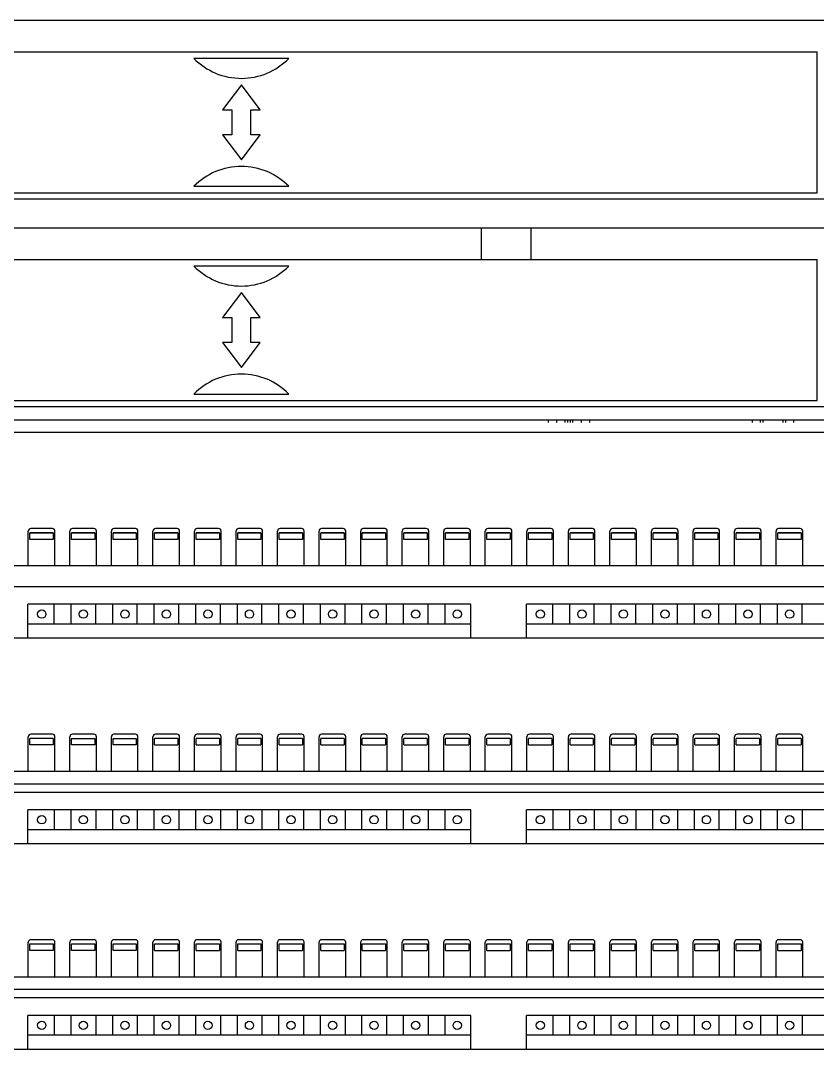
# Model space of a CAD drawing. Extents: x 10 to 610, y -247 to 1644.
# Drawn here: x 236.33 to 254.17, y 136.51 to 159.55 of the extents above; entities that cross this region are included whole.
import ezdxf

# ---------------------------------------------------------------- set-up
doc = ezdxf.new("R2010")
doc.units = 0
doc.header["$LTSCALE"] = 5
doc.header["$MEASUREMENT"] = 0
doc.layers.get('0').update_dxf_attribs({"linetype": 'CONTINUOUS'})

# ---------------------------------------------------------------- blocks, each defined once
blk = doc.blocks.new('L50')
at = {"color": 7, "linetype": 'Continuous'}
for p, q in [((257.75, 364.5), (78.6, 364.5)), ((101.2, 360.75), (239.8, 360.75)), ((239.8, 343.75), (239.8, 360.75)), ((176.21, 359.95), (164.79, 359.95)), ((170.5, 356.75), (168.24, 353.75)), ((172.76, 353.75), (170.5, 356.75)), ((168.24, 353.75), (169.35, 353.75)), ((169.35, 353.75), (169.35, 350.75)), ((171.65, 350.75), (171.65, 353.75)), ((171.65, 353.75), (172.76, 353.75)), ((169.35, 350.75), (168.24, 350.75)), ((168.24, 350.75), (170.5, 347.75)), ((170.5, 347.75), (172.76, 350.75)), ((172.76, 350.75), (171.65, 350.75)), ((164.79, 344.55), (176.21, 344.55)), ((101.2, 343.75), (239.8, 343.75)), ((257.75, 343), (78.6, 343)), ((257.75, 339.5), (78.6, 339.5)), ((199.35, 339.5), (199.35, 335.75)), ((205.35, 339.5), (205.35, 335.75)), ((101.2, 335.75), (239.8, 335.75)), ((239.8, 318.75), (239.8, 335.75)), ((176.21, 334.95), (164.79, 334.95)), ((170.5, 331.75), (168.24, 328.75)), ((172.76, 328.75), (170.5, 331.75)), ((168.24, 328.75), (169.35, 328.75)), ((169.35, 328.75), (169.35, 325.75)), ((171.65, 325.75), (171.65, 328.75)), ((171.65, 328.75), (172.76, 328.75)), ((169.35, 325.75), (168.24, 325.75)), ((168.24, 325.75), (170.5, 322.75)), ((170.5, 322.75), (172.76, 325.75)), ((172.76, 325.75), (171.65, 325.75)), ((164.79, 319.55), (176.21, 319.55)), ((101.2, 318.75), (239.8, 318.75)), ((257.75, 318), (78.6, 318)), ((241.88, 316.4), (68.6, 316.4)), ((207.45, 316.1), (207.45, 316.4)), ((208.45, 316.1), (208.45, 316.4)), ((209.49, 316.1), (209.49, 316.4)), ((209.78, 316.1), (209.78, 316.4)), ((210.12, 316.1), (210.12, 316.4)), ((210.41, 316.1), (210.41, 316.4)), ((211.45, 316.1), (211.45, 316.4)), ((212.45, 316.1), (212.45, 316.4)), ((232, 316.1), (232, 316.4)), ((233, 316.1), (233, 316.4)), ((233.3, 316.1), (233.3, 316.4)), ((235.7, 316.1), (235.7, 316.4)), ((236, 316.4), (236, 316.1)), ((237, 316.1), (237, 316.4)), ((285.5, 314.9), (-1.5, 314.9)), ((144.86, 298.85), (144.86, 303.05)), ((145.06, 302.87), (147.86, 302.87)), ((145.06, 302.85), (147.86, 302.85)), ((145.06, 302.05), (145.06, 302.85)), ((147.76, 303.35), (145.16, 303.35)), ((147.86, 302.85), (147.86, 302.05)), ((148.06, 298.85), (148.06, 303.05)), ((149.86, 298.85), (149.86, 303.05)), ((150.06, 302.87), (152.86, 302.87)), ((150.06, 302.85), (152.86, 302.85)), ((150.06, 302.05), (150.06, 302.85)), ((152.76, 303.35), (150.16, 303.35)), ((152.86, 302.85), (152.86, 302.05)), ((153.06, 298.85), (153.06, 303.05)), ((154.86, 298.85), (154.86, 303.05)), ((155.06, 302.87), (157.86, 302.87)), ((155.06, 302.85), (157.86, 302.85)), ((155.06, 302.05), (155.06, 302.85)), ((157.76, 303.35), (155.16, 303.35)), ((157.86, 302.85), (157.86, 302.05)), ((158.06, 298.85), (158.06, 303.05)), ((159.86, 298.85), (159.86, 303.05)), ((160.06, 302.87), (162.86, 302.87)), ((160.06, 302.85), (162.86, 302.85)), ((160.06, 302.05), (160.06, 302.85)), ((162.76, 303.35), (160.16, 303.35)), ((161.16, 302.85), (161.16, 302.87)), ((162.86, 302.85), (162.86, 302.05)), ((163.06, 298.85), (163.06, 303.05)), ((164.86, 298.85), (164.86, 303.05)), ((165.06, 302.87), (167.86, 302.87)), ((165.06, 302.85), (167.86, 302.85)), ((165.06, 302.05), (165.06, 302.85)), ((167.76, 303.35), (165.16, 303.35)), ((167.86, 302.85), (167.86, 302.05)), ((168.06, 298.85), (168.06, 303.05)), ((169.86, 298.85), (169.86, 303.05)), ((170.06, 302.87), (172.86, 302.87)), ((170.06, 302.85), (172.86, 302.85)), ((170.06, 302.05), (170.06, 302.85)), ((172.76, 303.35), (170.16, 303.35)), ((172.86, 302.85), (172.86, 302.05)), ((173.06, 298.85), (173.06, 303.05)), ((174.86, 298.85), (174.86, 303.05)), ((175.06, 302.87), (177.86, 302.87)), ((175.06, 302.85), (177.86, 302.85)), ((175.06, 302.05), (175.06, 302.85)), ((177.76, 303.35), (175.16, 303.35)), ((177.86, 302.85), (177.86, 302.05)), ((178.06, 298.85), (178.06, 303.05)), ((179.86, 298.85), (179.86, 303.05)), ((180.06, 302.87), (182.86, 302.87)), ((180.06, 302.85), (182.86, 302.85)), ((180.06, 302.05), (180.06, 302.85)), ((182.76, 303.35), (180.16, 303.35)), ((182.86, 302.85), (182.86, 302.05)), ((183.06, 298.85), (183.06, 303.05)), ((184.86, 298.85), (184.86, 303.05)), ((185.06, 302.87), (187.86, 302.87)), ((185.06, 302.85), (187.86, 302.85)), ((185.06, 302.05), (185.06, 302.85)), ((187.76, 303.35), (185.16, 303.35)), ((187.86, 302.85), (187.86, 302.05)), ((188.06, 298.85), (188.06, 303.05)), ((189.86, 298.85), (189.86, 303.05)), ((190.06, 302.87), (192.86, 302.87)), ((190.06, 302.85), (192.86, 302.85)), ((190.06, 302.05), (190.06, 302.85)), ((192.76, 303.35), (190.16, 303.35)), ((191.16, 302.85), (191.16, 302.87)), ((192.86, 302.85), (192.86, 302.05)), ((193.06, 298.85), (193.06, 303.05)), ((194.86, 298.85), (194.86, 303.05)), ((195.06, 302.87), (197.86, 302.87)), ((195.06, 302.85), (197.86, 302.85)), ((195.06, 302.05), (195.06, 302.85)), ((197.76, 303.35), (195.16, 303.35)), ((197.86, 302.85), (197.86, 302.05)), ((198.06, 298.85), (198.06, 303.05)), ((199.86, 298.85), (199.86, 303.05)), ((200.06, 302.87), (202.86, 302.87)), ((200.06, 302.85), (202.86, 302.85)), ((200.06, 302.05), (200.06, 302.85)), ((202.76, 303.35), (200.16, 303.35)), ((202.86, 302.85), (202.86, 302.05)), ((203.06, 298.85), (203.06, 303.05)), ((204.86, 298.85), (204.86, 303.05)), ((205.06, 302.87), (207.86, 302.87)), ((205.06, 302.85), (207.86, 302.85)), ((205.06, 302.05), (205.06, 302.85)), ((207.76, 303.35), (205.16, 303.35)), ((207.86, 302.85), (207.86, 302.05)), ((208.06, 298.85), (208.06, 303.05)), ((209.86, 298.85), (209.86, 303.05)), ((210.06, 302.87), (212.86, 302.87)), ((210.06, 302.85), (212.86, 302.85)), ((210.06, 302.05), (210.06, 302.85)), ((212.76, 303.35), (210.16, 303.35)), ((212.86, 302.85), (212.86, 302.05)), ((213.06, 298.85), (213.06, 303.05)), ((214.86, 298.85), (214.86, 303.05)), ((215.06, 302.87), (217.86, 302.87)), ((215.06, 302.85), (217.86, 302.85)), ((215.06, 302.05), (215.06, 302.85)), ((217.76, 303.35), (215.16, 303.35)), ((217.86, 302.85), (217.86, 302.05)), ((218.06, 298.85), (218.06, 303.05)), ((219.86, 298.85), (219.86, 303.05)), ((220.06, 302.87), (222.86, 302.87)), ((220.06, 302.85), (222.86, 302.85)), ((220.06, 302.05), (220.06, 302.85)), ((222.76, 303.35), (220.16, 303.35)), ((222.86, 302.85), (222.86, 302.05)), ((223.06, 298.85), (223.06, 303.05)), ((224.86, 298.85), (224.86, 303.05)), ((225.06, 302.87), (227.86, 302.87)), ((225.06, 302.85), (227.86, 302.85)), ((225.06, 302.05), (225.06, 302.85)), ((227.76, 303.35), (225.16, 303.35)), ((227.86, 302.85), (227.86, 302.05)), ((228.06, 298.85), (228.06, 303.05)), ((229.86, 298.85), (229.86, 303.05)), ((230.06, 302.87), (232.86, 302.87)), ((230.06, 302.85), (232.86, 302.85)), ((230.06, 302.05), (230.06, 302.85)), ((232.76, 303.35), (230.16, 303.35)), ((232.86, 302.85), (232.86, 302.05)), ((233.06, 298.85), (233.06, 303.05)), ((234.86, 298.85), (234.86, 303.05)), ((235.06, 302.87), (237.86, 302.87)), ((235.06, 302.85), (237.86, 302.85)), ((235.06, 302.05), (235.06, 302.85)), ((237.76, 303.35), (235.16, 303.35)), ((237.86, 302.85), (237.86, 302.05)), ((238.06, 298.85), (238.06, 303.05)), ((147.86, 302.05), (145.06, 302.05)), ((147.86, 302.03), (145.06, 302.03)), ((152.86, 302.05), (150.06, 302.05)), ((152.86, 302.03), (150.06, 302.03)), ((157.86, 302.05), (155.06, 302.05)), ((157.86, 302.03), (155.06, 302.03)), ((162.86, 302.05), (160.06, 302.05)), ((162.86, 302.03), (160.06, 302.03)), ((167.86, 302.05), (165.06, 302.05)), ((167.86, 302.03), (165.06, 302.03)), ((172.86, 302.05), (170.06, 302.05)), ((172.86, 302.03), (170.06, 302.03)), ((177.86, 302.05), (175.06, 302.05)), ((177.86, 302.03), (175.06, 302.03)), ((182.86, 302.05), (180.06, 302.05)), ((182.86, 302.03), (180.06, 302.03)), ((187.86, 302.05), (185.06, 302.05)), ((187.86, 302.03), (185.06, 302.03)), ((192.86, 302.05), (190.06, 302.05)), ((192.86, 302.03), (190.06, 302.03)), ((197.86, 302.05), (195.06, 302.05)), ((197.86, 302.03), (195.06, 302.03)), ((202.86, 302.05), (200.06, 302.05)), ((202.86, 302.03), (200.06, 302.03)), ((207.86, 302.05), (205.06, 302.05)), ((207.86, 302.03), (205.06, 302.03)), ((212.86, 302.05), (210.06, 302.05)), ((212.86, 302.03), (210.06, 302.03)), ((217.86, 302.05), (215.06, 302.05)), ((217.86, 302.03), (215.06, 302.03)), ((222.86, 302.05), (220.06, 302.05)), ((222.86, 302.03), (220.06, 302.03)), ((227.86, 302.05), (225.06, 302.05)), ((227.86, 302.03), (225.06, 302.03)), ((232.86, 302.05), (230.06, 302.05)), ((232.86, 302.03), (230.06, 302.03)), ((237.86, 302.05), (235.06, 302.05)), ((237.86, 302.03), (235.06, 302.03)), ((271.96, 298.85), (22.6, 298.85)), ((268.96, 296.35), (11.93, 296.35)), ((198.1, 294.25), (144.8, 294.25)), ((144.8, 290.15), (144.8, 294.25)), ((147.98, 291.85), (147.98, 294.25)), ((149.98, 294.25), (149.98, 291.85)), ((152.98, 291.85), (152.98, 294.25)), ((154.98, 294.25), (154.98, 291.85)), ((157.98, 291.85), (157.98, 294.25)), ((159.98, 294.25), (159.98, 291.85)), ((162.98, 291.85), (162.98, 294.25)), ((164.98, 294.25), (164.98, 291.85)), ((167.98, 291.85), (167.98, 294.25)), ((169.98, 294.25), (169.98, 291.85)), ((172.98, 291.85), (172.98, 294.25)), ((174.98, 294.25), (174.98, 291.85)), ((177.98, 291.85), (177.98, 294.25)), ((179.98, 294.25), (179.98, 291.85)), ((182.98, 291.85), (182.98, 294.25)), ((184.98, 294.25), (184.98, 291.85)), ((187.98, 291.85), (187.98, 294.25)), ((189.98, 294.25), (189.98, 291.85)), ((192.98, 291.85), (192.98, 294.25)), ((194.98, 294.25), (194.98, 291.85)), ((198.1, 290.15), (198.1, 294.25)), ((258.1, 294.25), (204.8, 294.25)), ((204.8, 290.15), (204.8, 294.25)), ((207.98, 291.85), (207.98, 294.25)), ((209.98, 294.25), (209.98, 291.85)), ((212.98, 291.85), (212.98, 294.25)), ((214.98, 294.25), (214.98, 291.85)), ((217.98, 291.85), (217.98, 294.25)), ((219.98, 294.25), (219.98, 291.85)), ((222.98, 291.85), (222.98, 294.25)), ((224.98, 294.25), (224.98, 291.85)), ((227.98, 291.85), (227.98, 294.25)), ((229.98, 294.25), (229.98, 291.85)), ((232.98, 291.85), (232.98, 294.25)), ((234.98, 294.25), (234.98, 291.85)), ((237.98, 291.85), (237.98, 294.25)), ((198.1, 291.85), (144.8, 291.85)), ((258.1, 291.85), (204.8, 291.85)), ((285.5, 290.15), (-1.5, 290.15)), ((144.86, 274.1), (144.86, 278.3)), ((145.06, 278.12), (147.86, 278.12)), ((145.06, 277.3), (145.06, 278.1)), ((147.76, 278.6), (145.16, 278.6)), ((147.86, 278.1), (147.86, 277.3)), ((148.06, 274.1), (148.06, 278.3)), ((149.86, 274.1), (149.86, 278.3)), ((150.06, 278.1), (152.86, 278.1)), ((150.06, 277.3), (150.06, 278.1)), ((152.76, 278.6), (150.16, 278.6)), ((152.86, 278.1), (152.86, 277.3)), ((153.06, 274.1), (153.06, 278.3)), ((154.86, 274.1), (154.86, 278.3)), ((155.06, 278.1), (157.86, 278.1)), ((155.06, 277.3), (155.06, 278.1)), ((157.76, 278.6), (155.16, 278.6)), ((157.86, 278.1), (157.86, 277.3)), ((158.06, 274.1), (158.06, 278.3)), ((159.86, 274.1), (159.86, 278.3)), ((160.06, 278.12), (162.86, 278.12)), ((160.06, 277.3), (160.06, 278.1)), ((162.76, 278.6), (160.16, 278.6)), ((162.86, 278.1), (162.86, 277.3)), ((163.06, 274.1), (163.06, 278.3)), ((164.86, 274.1), (164.86, 278.3)), ((165.06, 278.12), (167.86, 278.12)), ((165.06, 277.3), (165.06, 278.1)), ((167.76, 278.6), (165.16, 278.6)), ((167.86, 278.1), (167.86, 277.3)), ((168.06, 274.1), (168.06, 278.3)), ((169.86, 274.1), (169.86, 278.3)), ((170.06, 278.12), (172.86, 278.12)), ((170.06, 277.3), (170.06, 278.1)), ((172.76, 278.6), (170.16, 278.6)), ((172.86, 278.1), (172.86, 277.3)), ((173.06, 274.1), (173.06, 278.3)), ((174.86, 274.1), (174.86, 278.3)), ((175.06, 278.12), (177.86, 278.12)), ((175.06, 277.3), (175.06, 278.1)), ((177.76, 278.6), (175.16, 278.6)), ((177.86, 278.1), (177.86, 277.3)), ((178.06, 274.1), (178.06, 278.3)), ((179.86, 274.1), (179.86, 278.3)), ((180.06, 278.12), (182.86, 278.12)), ((180.06, 277.3), (180.06, 278.1)), ((182.76, 278.6), (180.16, 278.6)), ((182.86, 278.1), (182.86, 277.3)), ((183.06, 274.1), (183.06, 278.3)), ((184.86, 274.1), (184.86, 278.3)), ((185.06, 278.12), (187.86, 278.12)), ((185.06, 277.3), (185.06, 278.1)), ((187.76, 278.6), (185.16, 278.6)), ((187.86, 278.1), (187.86, 277.3)), ((188.06, 274.1), (188.06, 278.3)), ((189.86, 274.1), (189.86, 278.3)), ((190.06, 278.12), (192.86, 278.12)), ((190.06, 277.3), (190.06, 278.1)), ((192.76, 278.6), (190.16, 278.6)), ((192.86, 278.1), (192.86, 277.3)), ((193.06, 274.1), (193.06, 278.3)), ((194.86, 274.1), (194.86, 278.3)), ((195.06, 278.12), (197.86, 278.12)), ((195.06, 277.3), (195.06, 278.1)), ((197.76, 278.6), (195.16, 278.6)), ((197.86, 278.1), (197.86, 277.3)), ((198.06, 274.1), (198.06, 278.3)), ((199.86, 274.1), (199.86, 278.3)), ((200.06, 278.12), (202.86, 278.12)), ((200.06, 277.3), (200.06, 278.1)), ((202.76, 278.6), (200.16, 278.6)), ((202.86, 278.1), (202.86, 277.3)), ((203.06, 274.1), (203.06, 278.3)), ((204.86, 274.1), (204.86, 278.3)), ((205.06, 278.12), (207.86, 278.12)), ((205.06, 277.3), (205.06, 278.1)), ((207.76, 278.6), (205.16, 278.6)), ((207.86, 278.1), (207.86, 277.3)), ((208.06, 274.1), (208.06, 278.3)), ((209.86, 274.1), (209.86, 278.3)), ((210.06, 278.12), (212.86, 278.12)), ((210.06, 277.3), (210.06, 278.1)), ((212.76, 278.6), (210.16, 278.6)), ((212.86, 278.1), (212.86, 277.3)), ((213.06, 274.1), (213.06, 278.3)), ((214.86, 274.1), (214.86, 278.3)), ((215.06, 278.12), (217.86, 278.12)), ((215.06, 277.3), (215.06, 278.1)), ((217.76, 278.6), (215.16, 278.6)), ((217.86, 278.1), (217.86, 277.3)), ((218.06, 274.1), (218.06, 278.3)), ((219.86, 274.1), (219.86, 278.3)), ((220.06, 278.12), (222.86, 278.12)), ((220.06, 277.3), (220.06, 278.1)), ((222.76, 278.6), (220.16, 278.6)), ((222.86, 278.1), (222.86, 277.3)), ((223.06, 274.1), (223.06, 278.3)), ((224.86, 274.1), (224.86, 278.3)), ((225.06, 278.12), (227.86, 278.12)), ((225.06, 277.3), (225.06, 278.1)), ((227.76, 278.6), (225.16, 278.6)), ((227.86, 278.1), (227.86, 277.3)), ((228.06, 274.1), (228.06, 278.3)), ((229.86, 274.1), (229.86, 278.3)), ((230.06, 278.12), (232.86, 278.12)), ((230.06, 277.3), (230.06, 278.1)), ((232.76, 278.6), (230.16, 278.6)), ((232.86, 278.1), (232.86, 277.3)), ((233.06, 274.1), (233.06, 278.3)), ((234.86, 274.1), (234.86, 278.3)), ((235.06, 278.12), (237.86, 278.12)), ((235.06, 277.3), (235.06, 278.1)), ((237.76, 278.6), (235.16, 278.6)), ((237.86, 278.1), (237.86, 277.3)), ((238.06, 274.1), (238.06, 278.3)), ((147.86, 277.3), (145.06, 277.3)), ((152.86, 277.3), (150.06, 277.3)), ((157.86, 277.3), (155.06, 277.3)), ((162.86, 277.28), (160.06, 277.28)), ((167.86, 277.28), (165.06, 277.28)), ((172.86, 277.28), (170.06, 277.28)), ((177.86, 277.28), (175.06, 277.28)), ((182.86, 277.28), (180.06, 277.28)), ((187.86, 277.28), (185.06, 277.28)), ((192.86, 277.28), (190.06, 277.28)), ((197.86, 277.28), (195.06, 277.28)), ((202.86, 277.28), (200.06, 277.28)), ((207.86, 277.28), (205.06, 277.28)), ((212.86, 277.28), (210.06, 277.28)), ((217.86, 277.28), (215.06, 277.28)), ((222.86, 277.28), (220.06, 277.28)), ((227.86, 277.28), (225.06, 277.28)), ((232.86, 277.28), (230.06, 277.28)), ((237.86, 277.28), (235.06, 277.28)), ((271.96, 274.1), (22.6, 274.1)), ((268.96, 272.6), (22.6, 272.6)), ((268.96, 271.6), (11.93, 271.6)), ((198.1, 269.5), (144.8, 269.5)), ((144.8, 265.4), (144.8, 269.5)), ((147.98, 269.5), (147.98, 267.1)), ((149.98, 269.5), (149.98, 267.1)), ((152.98, 269.5), (152.98, 267.1)), ((154.98, 269.5), (154.98, 267.1)), ((157.98, 269.5), (157.98, 267.1)), ((159.98, 269.5), (159.98, 267.1)), ((162.98, 269.5), (162.98, 267.1)), ((164.98, 269.5), (164.98, 267.1)), ((167.98, 269.5), (167.98, 267.1)), ((169.98, 269.5), (169.98, 267.1)), ((172.98, 269.5), (172.98, 267.1)), ((174.98, 269.5), (174.98, 267.1)), ((177.98, 269.5), (177.98, 267.1)), ((179.98, 269.5), (179.98, 267.1)), ((182.98, 269.5), (182.98, 267.1)), ((184.98, 269.5), (184.98, 267.1)), ((187.98, 269.5), (187.98, 267.1)), ((189.98, 269.5), (189.98, 267.1)), ((192.98, 269.5), (192.98, 267.1)), ((194.98, 269.5), (194.98, 267.1)), ((198.1, 265.4), (198.1, 269.5)), ((258.1, 269.5), (204.8, 269.5)), ((204.8, 265.4), (204.8, 269.5)), ((207.98, 269.5), (207.98, 267.1)), ((209.98, 269.5), (209.98, 267.1)), ((212.98, 269.5), (212.98, 267.1)), ((214.98, 269.5), (214.98, 267.1)), ((217.98, 269.5), (217.98, 267.1)), ((219.98, 269.5), (219.98, 267.1)), ((222.98, 269.5), (222.98, 267.1)), ((224.98, 269.5), (224.98, 267.1)), ((227.98, 269.5), (227.98, 267.1)), ((229.98, 269.5), (229.98, 267.1)), ((232.98, 269.5), (232.98, 267.1)), ((234.98, 269.5), (234.98, 267.1)), ((237.98, 269.5), (237.98, 267.1)), ((198.1, 267.1), (144.8, 267.1)), ((258.1, 267.1), (204.8, 267.1)), ((285.5, 265.4), (-1.5, 265.4)), ((285.5, 265.4), (-1.5, 265.4)), ((144.86, 249.35), (144.86, 253.55)), ((145.06, 253.37), (147.86, 253.37)), ((145.06, 252.55), (145.06, 253.35)), ((147.76, 253.85), (145.16, 253.85)), ((147.86, 253.35), (147.86, 252.55)), ((148.06, 249.35), (148.06, 253.55)), ((149.86, 249.35), (149.86, 253.55)), ((150.06, 253.35), (152.86, 253.35)), ((150.06, 252.55), (150.06, 253.35)), ((152.76, 253.85), (150.16, 253.85)), ((152.86, 253.35), (152.86, 252.55)), ((153.06, 249.35), (153.06, 253.55)), ((154.86, 249.35), (154.86, 253.55)), ((155.06, 253.35), (157.86, 253.35)), ((155.06, 252.55), (155.06, 253.35)), ((157.76, 253.85), (155.16, 253.85)), ((157.86, 253.35), (157.86, 252.55)), ((158.06, 249.35), (158.06, 253.55)), ((159.86, 249.35), (159.86, 253.55)), ((160.06, 253.37), (162.86, 253.37)), ((160.06, 252.55), (160.06, 253.35)), ((162.76, 253.85), (160.16, 253.85)), ((162.86, 253.35), (162.86, 252.55)), ((163.06, 249.35), (163.06, 253.55)), ((164.86, 249.35), (164.86, 253.55)), ((165.06, 253.37), (167.86, 253.37)), ((165.06, 252.55), (165.06, 253.35)), ((167.76, 253.85), (165.16, 253.85)), ((167.86, 253.35), (167.86, 252.55)), ((168.06, 249.35), (168.06, 253.55)), ((169.86, 249.35), (169.86, 253.55)), ((170.06, 253.37), (172.86, 253.37)), ((170.06, 252.55), (170.06, 253.35)), ((172.76, 253.85), (170.16, 253.85)), ((172.86, 253.35), (172.86, 252.55)), ((173.06, 249.35), (173.06, 253.55)), ((174.86, 249.35), (174.86, 253.55)), ((175.06, 253.37), (177.86, 253.37)), ((175.06, 252.55), (175.06, 253.35)), ((177.76, 253.85), (175.16, 253.85)), ((177.86, 253.35), (177.86, 252.55)), ((178.06, 249.35), (178.06, 253.55)), ((179.86, 249.35), (179.86, 253.55)), ((180.06, 253.37), (182.86, 253.37)), ((180.06, 252.55), (180.06, 253.35)), ((182.76, 253.85), (180.16, 253.85)), ((182.86, 253.35), (182.86, 252.55)), ((183.06, 249.35), (183.06, 253.55)), ((184.86, 249.35), (184.86, 253.55)), ((185.06, 253.37), (187.86, 253.37)), ((185.06, 252.55), (185.06, 253.35)), ((187.76, 253.85), (185.16, 253.85)), ((187.86, 253.35), (187.86, 252.55)), ((188.06, 249.35), (188.06, 253.55)), ((189.86, 249.35), (189.86, 253.55)), ((190.06, 253.37), (192.86, 253.37)), ((190.06, 252.55), (190.06, 253.35)), ((192.76, 253.85), (190.16, 253.85)), ((192.86, 253.35), (192.86, 252.55)), ((193.06, 249.35), (193.06, 253.55)), ((194.86, 249.35), (194.86, 253.55)), ((195.06, 253.37), (197.86, 253.37)), ((195.06, 252.55), (195.06, 253.35)), ((197.76, 253.85), (195.16, 253.85)), ((197.86, 253.35), (197.86, 252.55)), ((198.06, 249.35), (198.06, 253.55)), ((199.86, 249.35), (199.86, 253.55)), ((200.06, 253.37), (202.86, 253.37)), ((200.06, 252.55), (200.06, 253.35)), ((202.76, 253.85), (200.16, 253.85)), ((202.86, 253.35), (202.86, 252.55)), ((203.06, 249.35), (203.06, 253.55)), ((204.86, 249.35), (204.86, 253.55)), ((205.06, 253.37), (207.86, 253.37)), ((205.06, 252.55), (205.06, 253.35)), ((207.76, 253.85), (205.16, 253.85)), ((207.86, 253.35), (207.86, 252.55)), ((208.06, 249.35), (208.06, 253.55)), ((209.86, 249.35), (209.86, 253.55)), ((210.06, 253.37), (212.86, 253.37)), ((210.06, 252.55), (210.06, 253.35)), ((212.76, 253.85), (210.16, 253.85)), ((212.86, 253.35), (212.86, 252.55)), ((213.06, 249.35), (213.06, 253.55)), ((214.86, 249.35), (214.86, 253.55)), ((215.06, 253.37), (217.86, 253.37)), ((215.06, 252.55), (215.06, 253.35)), ((217.76, 253.85), (215.16, 253.85)), ((217.86, 253.35), (217.86, 252.55)), ((218.06, 249.35), (218.06, 253.55)), ((219.86, 249.35), (219.86, 253.55)), ((220.06, 253.37), (222.86, 253.37)), ((220.06, 252.55), (220.06, 253.35)), ((222.76, 253.85), (220.16, 253.85)), ((222.86, 253.35), (222.86, 252.55)), ((223.06, 249.35), (223.06, 253.55)), ((224.86, 249.35), (224.86, 253.55)), ((225.06, 253.37), (227.86, 253.37)), ((225.06, 252.55), (225.06, 253.35)), ((227.76, 253.85), (225.16, 253.85)), ((227.86, 253.35), (227.86, 252.55)), ((228.06, 249.35), (228.06, 253.55)), ((229.86, 249.35), (229.86, 253.55)), ((230.06, 253.37), (232.86, 253.37)), ((230.06, 252.55), (230.06, 253.35)), ((232.76, 253.85), (230.16, 253.85)), ((232.86, 253.35), (232.86, 252.55)), ((233.06, 249.35), (233.06, 253.55)), ((234.86, 249.35), (234.86, 253.55)), ((235.06, 253.37), (237.86, 253.37)), ((235.06, 252.55), (235.06, 253.35)), ((237.76, 253.85), (235.16, 253.85)), ((237.86, 253.35), (237.86, 252.55)), ((238.06, 249.35), (238.06, 253.55)), ((147.86, 252.55), (145.06, 252.55)), ((152.86, 252.55), (150.06, 252.55)), ((157.86, 252.55), (155.06, 252.55)), ((162.86, 252.53), (160.06, 252.53)), ((167.86, 252.53), (165.06, 252.53)), ((172.86, 252.53), (170.06, 252.53)), ((177.86, 252.53), (175.06, 252.53)), ((182.86, 252.53), (180.06, 252.53)), ((187.86, 252.53), (185.06, 252.53)), ((192.86, 252.53), (190.06, 252.53)), ((197.86, 252.53), (195.06, 252.53)), ((202.86, 252.53), (200.06, 252.53)), ((207.86, 252.53), (205.06, 252.53)), ((212.86, 252.53), (210.06, 252.53)), ((217.86, 252.53), (215.06, 252.53)), ((222.86, 252.53), (220.06, 252.53)), ((227.86, 252.53), (225.06, 252.53)), ((232.86, 252.53), (230.06, 252.53)), ((237.86, 252.53), (235.06, 252.53)), ((271.96, 249.35), (22.6, 249.35)), ((268.96, 247.85), (22.6, 247.85)), ((268.96, 246.85), (11.93, 246.85)), ((198.1, 244.75), (144.8, 244.75)), ((144.8, 240.65), (144.8, 244.75)), ((147.98, 244.75), (147.98, 242.35)), ((149.98, 244.75), (149.98, 242.35)), ((152.98, 244.75), (152.98, 242.35)), ((154.98, 244.75), (154.98, 242.35)), ((157.98, 244.75), (157.98, 242.35)), ((159.98, 244.75), (159.98, 242.35)), ((162.98, 244.75), (162.98, 242.35)), ((164.98, 244.75), (164.98, 242.35)), ((167.98, 244.75), (167.98, 242.35)), ((169.98, 244.75), (169.98, 242.35)), ((172.98, 244.75), (172.98, 242.35)), ((174.98, 244.75), (174.98, 242.35)), ((177.98, 244.75), (177.98, 242.35)), ((179.98, 244.75), (179.98, 242.35)), ((182.98, 244.75), (182.98, 242.35)), ((184.98, 244.75), (184.98, 242.35)), ((187.98, 244.75), (187.98, 242.35)), ((189.98, 244.75), (189.98, 242.35)), ((192.98, 244.75), (192.98, 242.35)), ((194.98, 244.75), (194.98, 242.35)), ((198.1, 240.65), (198.1, 244.75)), ((258.1, 244.75), (204.8, 244.75)), ((204.8, 240.65), (204.8, 244.75)), ((207.98, 244.75), (207.98, 242.35)), ((209.98, 244.75), (209.98, 242.35)), ((212.98, 244.75), (212.98, 242.35)), ((214.98, 244.75), (214.98, 242.35)), ((217.98, 244.75), (217.98, 242.35)), ((219.98, 244.75), (219.98, 242.35)), ((222.98, 244.75), (222.98, 242.35)), ((224.98, 244.75), (224.98, 242.35)), ((227.98, 244.75), (227.98, 242.35)), ((229.98, 244.75), (229.98, 242.35)), ((232.98, 244.75), (232.98, 242.35)), ((234.98, 244.75), (234.98, 242.35)), ((237.98, 244.75), (237.98, 242.35)), ((198.1, 242.35), (144.8, 242.35)), ((258.1, 242.35), (204.8, 242.35)), ((285.5, 240.65), (-1.5, 240.65))]:
    blk.add_line(p, q, dxfattribs=at)
for centre in [(146.48, 293.05), (151.48, 293.05), (156.48, 293.05), (161.48, 293.05), (166.48, 293.05), (171.48, 293.05), (176.48, 293.05), (181.48, 293.05), (186.48, 293.05), (191.48, 293.05), (196.48, 293.05), (206.48, 293.05), (211.48, 293.05), (216.48, 293.05), (221.48, 293.05), (226.48, 293.05), (231.48, 293.05), (236.48, 293.05), (146.48, 268.3), (151.48, 268.3), (156.48, 268.3), (161.48, 268.3), (166.48, 268.3), (171.48, 268.3), (176.48, 268.3), (181.48, 268.3), (186.48, 268.3), (191.48, 268.3), (196.48, 268.3), (206.48, 268.3), (211.48, 268.3), (216.48, 268.3), (221.48, 268.3), (226.48, 268.3), (231.48, 268.3), (236.48, 268.3), (146.48, 243.55), (151.48, 243.55), (156.48, 243.55), (161.48, 243.55), (166.48, 243.55), (171.48, 243.55), (176.48, 243.55), (181.48, 243.55), (186.48, 243.55), (191.48, 243.55), (196.48, 243.55), (206.48, 243.55), (211.48, 243.55), (216.48, 243.55), (221.48, 243.55), (226.48, 243.55), (231.48, 243.55), (236.48, 243.55)]:
    blk.add_circle(centre, 0.5, dxfattribs=at)
for centre, radius, start, end in [((170.5, 365.55), 8, 224.427, 315.573), ((170.5, 338.95), 8, 44.427, 135.573), ((170.5, 340.55), 8, 224.427, 315.573), ((170.5, 313.95), 8, 44.427, 135.573), ((145.16, 303.05), 0.3, 90, 180), ((147.76, 303.05), 0.3, 0, 90), ((150.16, 303.05), 0.3, 90, 180), ((152.76, 303.05), 0.3, 0, 90), ((155.16, 303.05), 0.3, 90, 180), ((157.76, 303.05), 0.3, 0, 90), ((160.16, 303.05), 0.3, 90, 180), ((162.76, 303.05), 0.3, 0, 90), ((165.16, 303.05), 0.3, 90, 180), ((167.76, 303.05), 0.3, 0, 90), ((170.16, 303.05), 0.3, 90, 180), ((172.76, 303.05), 0.3, 0, 90), ((175.16, 303.05), 0.3, 90, 180), ((177.76, 303.05), 0.3, 0, 90), ((180.16, 303.05), 0.3, 90, 180), ((182.76, 303.05), 0.3, 0, 90), ((185.16, 303.05), 0.3, 90, 180), ((187.76, 303.05), 0.3, 0, 90), ((190.16, 303.05), 0.3, 90, 180), ((192.76, 303.05), 0.3, 0, 90), ((195.16, 303.05), 0.3, 90, 180), ((197.76, 303.05), 0.3, 0, 90), ((200.16, 303.05), 0.3, 90, 180), ((202.76, 303.05), 0.3, 0, 90), ((205.16, 303.05), 0.3, 90, 180), ((207.76, 303.05), 0.3, 0, 90), ((210.16, 303.05), 0.3, 90, 180), ((212.76, 303.05), 0.3, 0, 90), ((215.16, 303.05), 0.3, 90, 180), ((217.76, 303.05), 0.3, 0, 90), ((220.16, 303.05), 0.3, 90, 180), ((222.76, 303.05), 0.3, 0, 90), ((225.16, 303.05), 0.3, 90, 180), ((227.76, 303.05), 0.3, 0, 90), ((230.16, 303.05), 0.3, 90, 180), ((232.76, 303.05), 0.3, 0, 90), ((235.16, 303.05), 0.3, 90, 180), ((237.76, 303.05), 0.3, 0, 90), ((145.16, 278.3), 0.3, 90, 180), ((147.76, 278.3), 0.3, 0, 90), ((150.16, 278.3), 0.3, 90, 180), ((152.76, 278.3), 0.3, 0, 90), ((155.16, 278.3), 0.3, 90, 180), ((157.76, 278.3), 0.3, 0, 90), ((160.16, 278.3), 0.3, 90, 180), ((162.76, 278.3), 0.3, 0, 90), ((165.16, 278.3), 0.3, 90, 180), ((167.76, 278.3), 0.3, 0, 90), ((170.16, 278.3), 0.3, 90, 180), ((172.76, 278.3), 0.3, 0, 90), ((175.16, 278.3), 0.3, 90, 180), ((177.76, 278.3), 0.3, 0, 90), ((180.16, 278.3), 0.3, 90, 180), ((182.76, 278.3), 0.3, 0, 90), ((185.16, 278.3), 0.3, 90, 180), ((187.76, 278.3), 0.3, 0, 90), ((190.16, 278.3), 0.3, 90, 180), ((192.76, 278.3), 0.3, 0, 90), ((195.16, 278.3), 0.3, 90, 180), ((197.76, 278.3), 0.3, 0, 90), ((200.16, 278.3), 0.3, 90, 180), ((202.76, 278.3), 0.3, 0, 90), ((205.16, 278.3), 0.3, 90, 180), ((207.76, 278.3), 0.3, 0, 90), ((210.16, 278.3), 0.3, 90, 180), ((212.76, 278.3), 0.3, 0, 90), ((215.16, 278.3), 0.3, 90, 180), ((217.76, 278.3), 0.3, 0, 90), ((220.16, 278.3), 0.3, 90, 180), ((222.76, 278.3), 0.3, 0, 90), ((225.16, 278.3), 0.3, 90, 180), ((227.76, 278.3), 0.3, 0, 90), ((230.16, 278.3), 0.3, 90, 180), ((232.76, 278.3), 0.3, 0, 90), ((235.16, 278.3), 0.3, 90, 180), ((237.76, 278.3), 0.3, 0, 90), ((145.16, 253.55), 0.3, 90, 180), ((147.76, 253.55), 0.3, 0, 90), ((150.16, 253.55), 0.3, 90, 180), ((152.76, 253.55), 0.3, 0, 90), ((155.16, 253.55), 0.3, 90, 180), ((157.76, 253.55), 0.3, 0, 90), ((160.16, 253.55), 0.3, 90, 180), ((162.76, 253.55), 0.3, 0, 90), ((165.16, 253.55), 0.3, 90, 180), ((167.76, 253.55), 0.3, 0, 90), ((170.16, 253.55), 0.3, 90, 180), ((172.76, 253.55), 0.3, 0, 90), ((175.16, 253.55), 0.3, 90, 180), ((177.76, 253.55), 0.3, 0, 90), ((180.16, 253.55), 0.3, 90, 180), ((182.76, 253.55), 0.3, 0, 90), ((185.16, 253.55), 0.3, 90, 180), ((187.76, 253.55), 0.3, 0, 90), ((190.16, 253.55), 0.3, 90, 180), ((192.76, 253.55), 0.3, 0, 90), ((195.16, 253.55), 0.3, 90, 180), ((197.76, 253.55), 0.3, 0, 90), ((200.16, 253.55), 0.3, 90, 180), ((202.76, 253.55), 0.3, 0, 90), ((205.16, 253.55), 0.3, 90, 180), ((207.76, 253.55), 0.3, 0, 90), ((210.16, 253.55), 0.3, 90, 180), ((212.76, 253.55), 0.3, 0, 90), ((215.16, 253.55), 0.3, 90, 180), ((217.76, 253.55), 0.3, 0, 90), ((220.16, 253.55), 0.3, 90, 180), ((222.76, 253.55), 0.3, 0, 90), ((225.16, 253.55), 0.3, 90, 180), ((227.76, 253.55), 0.3, 0, 90), ((230.16, 253.55), 0.3, 90, 180), ((232.76, 253.55), 0.3, 0, 90), ((235.16, 253.55), 0.3, 90, 180), ((237.76, 253.55), 0.3, 0, 90)]:
    blk.add_arc(centre, radius, start, end, dxfattribs=at)

msp = doc.modelspace()

# ---------------------------------------------------------------- block references
at = {"linetype": 'Continuous', "xscale": 0.1860223936625646, "yscale": 0.1860223936625646, "zscale": 0.1860223936625646}
msp.add_blockref('L50', (209.558, 91.74), dxfattribs=at)

doc.saveas('drawing.dxf')
